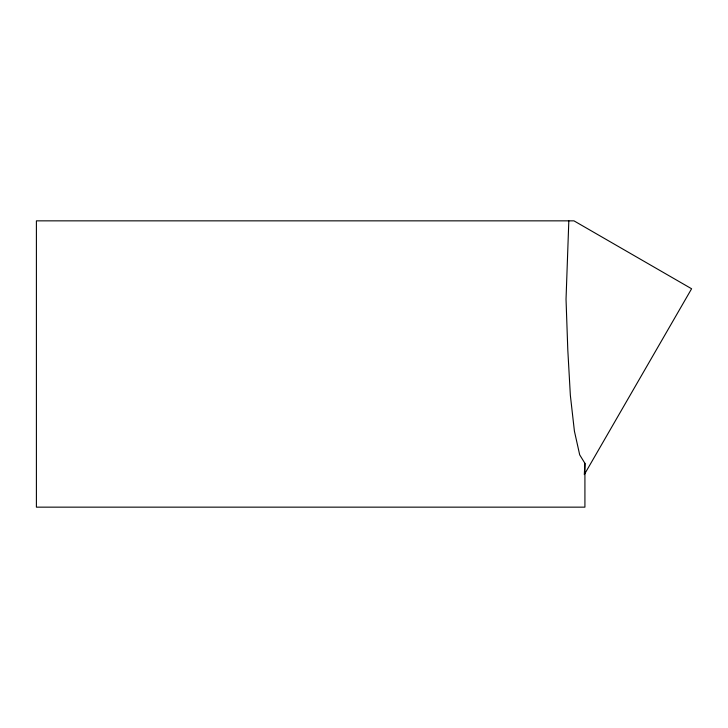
<?xml version="1.0" encoding="UTF-8"?>
<svg xmlns="http://www.w3.org/2000/svg" width="728" height="728" viewBox="0 0 728 728"><rect width="100%" height="100%" fill="white"/><g stroke="black" fill="none" stroke-linecap="round" stroke-linejoin="round"><path stroke-width="1.09" d="M584.921 463.317L584.311 474.592L691.6 288.761L573.964 220.848L36.4 220.848L36.4 507.152L584.921 507.152L584.921 463.317L579.697 454.845L574.41 431.122L570.352 395.295L567.795 349.795L566.029 299.281L568.823 220.848"/></g></svg>
